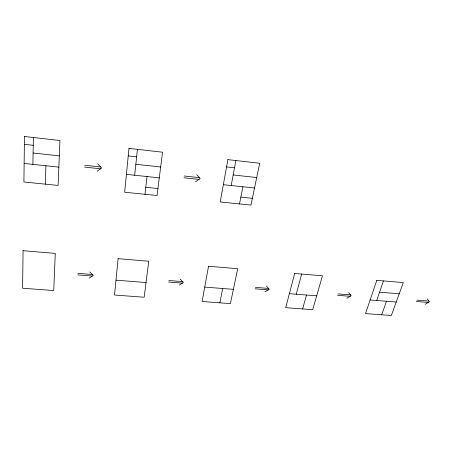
<?xml version="1.0" encoding="UTF-8"?>
<svg xmlns="http://www.w3.org/2000/svg" width="452" height="452" viewBox="0 0 452 452"><rect width="100%" height="100%" fill="white"/><g stroke="black" fill="none" stroke-linecap="round" stroke-linejoin="round"><path stroke-width="0.68" d="M32.877 164.37L33.403 137.51M45.347 184.15L45.906 165.76M134.685 175.235L137.414 149.346M144.968 194.298L147.03 176.551M231.187 185.535L235.893 160.55M219.858 302.823L222.7 288.5M239.492 203.925L242.893 186.783M296.235 294.235L301.653 274.053M302.625 308.948L306.496 295.032M376.691 300.507L383.465 280.912M381.691 314.795L386.494 301.269M97.152 171.229L101.643 168.003L97.694 163.844M195.592 181.732L200.151 178.613L196.716 174.613M89.281 278.093L93.355 275.347L89.728 271.98M179.297 285.11L183.427 282.443L180.229 279.183M265.092 291.806L269.273 289.212L266.465 286.054M346.955 298.19L351.176 295.664L348.724 292.602M425.146 304.286L429.4 301.829L427.281 298.857M77.953 273.364L92.451 274.505M168.828 280.545L182.631 281.636M255.408 287.382L268.573 288.421M338 293.907L350.56 294.902M416.868 300.139L428.869 301.088M77.857 274.895L92.332 276.036M168.607 282.031L182.393 283.116M255.081 288.828L268.222 289.862M337.571 295.309L350.119 296.297M416.348 301.501L428.338 302.444M115.989 280.178L146.052 282.523M204.739 287.099L233.39 289.331M289.359 293.698L316.699 295.828M370.126 299.998L396.24 302.032M379.567 292.195L399.246 293.777M145.787 187.264L157.94 188.524M240.843 197.128L252.38 198.326M84.648 167.104L100.519 168.811M183.964 177.777L199.01 179.393M24.142 163.438L58.85 167.138M126.407 174.353L159.29 177.862M223.339 184.693L254.532 188.026M84.761 165.251L100.66 166.969M184.23 175.992L199.298 177.619M33.098 153.002L59.319 155.878M135.843 164.274L160.663 166.997M233.181 174.958L256.719 177.54M24.374 144.312L33.25 145.307M128.227 155.917L136.623 156.855M226.565 166.907L234.526 167.799M23.063 250.702L22.6 288.235L53.743 290.534L55.28 253.402L23.063 250.702M24.47 136.493L23.911 181.97L58.093 185.45L59.952 140.532L24.47 136.493M118.108 258.668L114.525 295.032L144.188 297.23L148.742 261.239L118.108 258.668M128.967 148.386L124.65 192.23L157.053 195.53L162.539 152.205L128.967 148.386M208.53 266.245L202.123 301.512L230.413 303.603L237.701 268.691L208.53 266.245M227.887 159.641L220.203 201.959L250.967 205.095L259.697 163.262L227.887 159.641M294.659 273.466L285.698 307.693L312.705 309.693L322.468 275.799L294.659 273.466M376.793 280.353L365.51 313.598L391.325 315.507L403.331 282.573L376.793 280.353"/></g></svg>
